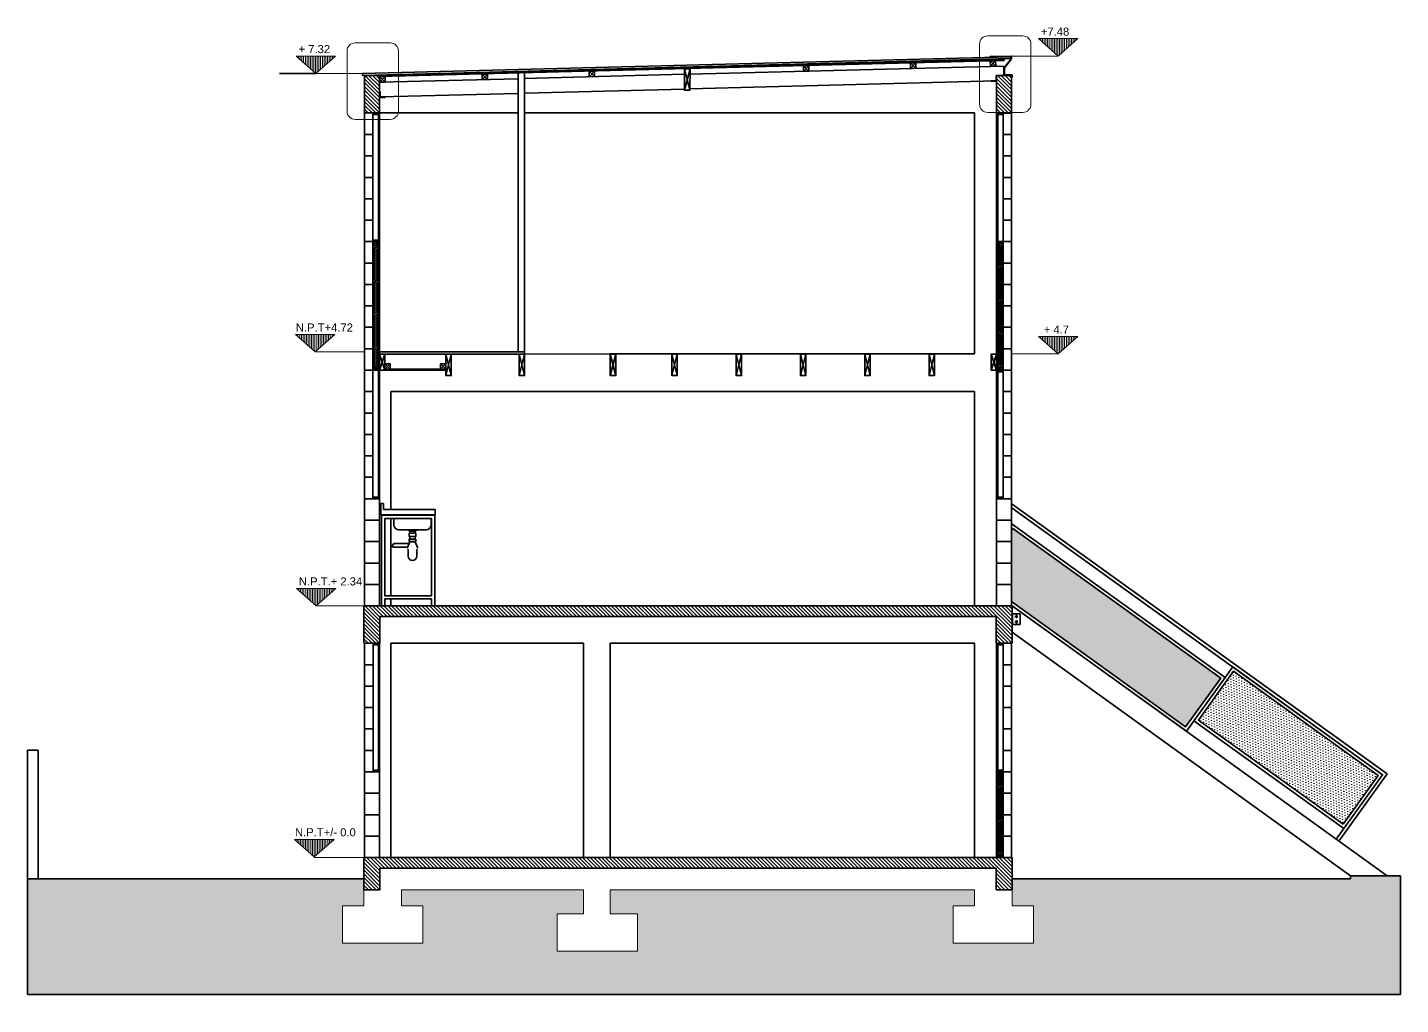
# Model space of a CAD drawing. Header units: inches. Extents: x -12916 to -2478, y -355 to 4961.
# Drawn here: x -3759 to -2478, y 4049 to 4961 of the extents above; entities that cross this region are included whole.
import ezdxf

# ---------------------------------------------------------------- set-up
doc = ezdxf.new("R2010")
doc.units = ezdxf.units.IN
doc.header["$MEASUREMENT"] = 0
for name, color, linetype, lineweight in [('A-ANNO-SYMB', 3, 'Continuous', 18), ('A-ANNO-TEXT', 3, 'Continuous', 18), ('A-ELEV-MBE1', 7, 'Continuous', 35), ('A-SECT-MCUT', 7, 'Continuous', 35), ('A-SECT-PATT', 8, 'Continuous', 18)]:
    doc.layers.add(name, color=color, linetype=linetype, lineweight=lineweight)
doc.styles.add('E-ARIAL', font='Arial.ttf')
pattern_1 = [(135, (-4239.4879, 3862.2687), (-1.767767, -1.767767), [])]

msp = doc.modelspace()

# ---------------------------------------------------------------- hatches: boundary and pattern name
at = {"layer": 'A-SECT-PATT'}
h = msp.add_hatch(dxfattribs=at)
h.set_pattern_fill('ANSI31', color=256, scale=0.5, angle=225, style=0)
h.set_pattern_definition([(270, (17651.0096, -8232.1334), (1.5875, -3e-15), [])])
h.paths.add_polyline_path([(-2815.726, 4950.599), (-2797.327, 4934.369), (-2778.927, 4950.599)])
h = msp.add_hatch(dxfattribs=at)
h.set_pattern_fill('ANSI31', color=256, scale=0.5, angle=225, style=0)
h.set_pattern_definition([(270, (16958.2216, -8248.4446), (1.5875, -3e-15), [])])
h.paths.add_polyline_path([(-3508.514, 4934.287), (-3490.115, 4918.058), (-3471.715, 4934.287)])
h = msp.add_hatch(dxfattribs=at)
h.set_pattern_fill('ANSI31', color=256, scale=20, angle=90, style=0)
h.set_pattern_definition(pattern_1)
h.paths.add_polyline_path([(-3444.753, 4916.231), (-3444.753, 4881.231), (-3434.265, 4881.231), (-3431.765, 4881.242), (-3431.765, 4881.231), (-3430.753, 4881.231), (-3430.753, 4916.231)])
h = msp.add_hatch(dxfattribs=at)
h.set_pattern_fill('ANSI31', color=256, scale=20, angle=90, style=0)
h.set_pattern_definition(pattern_1)
h.paths.add_polyline_path([(-2854.721, 4916.156), (-2854.721, 4881.771), (-2840.721, 4881.771), (-2840.721, 4916.156)])
h.paths.add_polyline_path([(-2854.721, 4881.771), (-2854.721, 4881.156), (-2840.721, 4881.156), (-2840.721, 4881.771)])
h = msp.add_hatch(dxfattribs=at)
h.set_pattern_fill('ANSI31', color=256, scale=0.35, angle=90, style=0)
h.set_pattern_definition([(45, (-5853.2315, 2042.0476), (-0.7857724, 0.7857724), [])])
h.paths.add_polyline_path([(-3431.765, 4761.114), (-3436.765, 4761.135), (-3436.765, 4642.635), (-3431.765, 4642.635)])
h = msp.add_hatch(dxfattribs=at)
h.set_pattern_fill('ANSI31', color=256, scale=0.35, angle=90, style=0)
h.set_pattern_definition([(45, (-5270.1819, 2040.6566), (-0.7857724, 0.7857724), [])])
h.paths.add_polyline_path([(-2848.715, 4759.723), (-2853.715, 4759.744), (-2853.715, 4641.244), (-2848.715, 4641.244)])
h = msp.add_hatch(dxfattribs=at)
h.set_pattern_fill('ANSI31', color=256, scale=0.5, angle=225, style=0)
h.set_pattern_definition([(270, (16957.6895, -8508.3397), (1.5875, -4e-15), [])])
h.paths.add_polyline_path([(-3509.047, 4674.392), (-3490.647, 4658.163), (-3472.247, 4674.392)])
h = msp.add_hatch(dxfattribs=at)
h.set_pattern_fill('ANSI31', color=256, scale=0.5, angle=225, style=0)
h.set_pattern_definition([(270, (17651.0096, -8510.2361), (1.5875, -3e-15), [])])
h.paths.add_polyline_path([(-2815.726, 4672.496), (-2797.327, 4656.266), (-2778.927, 4672.496)])
h = msp.add_hatch(dxfattribs=at)
h.set_pattern_fill('DOTS', color=256, scale=40, angle=362.916943, style=0)
h.set_pattern_definition([(2.91694, (-4239.4879, 3862.2687), (1.1211598, 2.5603712), [0, -2.5])])
h.paths.add_polyline_path([(-2839.576, 4493.356), (-2840.721, 4491.765), (-2840.721, 4481.156), (-2840.721, 4461.156), (-2840.721, 4441.156), (-2840.721, 4425.185), (-2678.305, 4308.292), (-2645.593, 4353.745)])
h = msp.add_hatch(dxfattribs=at)
h.set_pattern_fill('ANSI31', color=256, scale=0.5, angle=225, style=0)
h.set_pattern_definition([(270, (16958.523, -8745.37), (1.5875, -3e-15), [])])
h.paths.add_polyline_path([(-3508.213, 4437.362), (-3489.813, 4421.132), (-3471.414, 4437.362)])
h = msp.add_hatch(dxfattribs=at)
h.set_pattern_fill('ANSI31', color=256, scale=20, angle=90, style=0)
h.set_pattern_definition(pattern_1)
h.paths.add_polyline_path([(-3445.259, 4421.156), (-3445.259, 4386.223), (-3430.259, 4386.223), (-3430.259, 4411.156), (-2855.259, 4411.156), (-2855.259, 4386.223), (-2840.259, 4386.223), (-2840.259, 4421.156)])
h = msp.add_hatch(dxfattribs=at)
h.set_pattern_fill('DOTS', color=256, scale=40, angle=362.916943, style=0)
h.set_pattern_definition([(272.916943, (-11555.3492, 8875.9348), (2.5603712, -1.1211598), [0, -2.5])])
h.paths.add_polyline_path([(-2633.651, 4360.066), (-2666.363, 4314.614), (-2531.346, 4217.441), (-2498.634, 4262.893)])
h = msp.add_hatch(dxfattribs=at)
h.set_pattern_fill('ANSI31', color=256, scale=0.35, angle=90, style=0)
h.set_pattern_definition([(135, (-3074.5418, 3049.6889), (-0.7857724, -0.7857724), [])])
h.paths.add_polyline_path([(-2848.721, 4266.223), (-2853.721, 4266.223), (-2853.721, 4186.223), (-2848.721, 4186.223)])
h = msp.add_hatch(dxfattribs=at)
h.set_pattern_fill('ANSI31', color=256, scale=0.5, angle=225, style=0)
h.set_pattern_definition([(270, (16956.8291, -8979.5253), (1.5875, -4e-15), [])])
h.paths.add_polyline_path([(-3509.907, 4203.207), (-3491.507, 4186.977), (-3473.107, 4203.207)])
h = msp.add_hatch(dxfattribs=at)
h.set_pattern_fill('ANSI31', color=256, scale=20, angle=90, style=0)
h.set_pattern_definition(pattern_1)
h.paths.add_polyline_path([(-3445.259, 4186.222), (-3445.259, 4156.223), (-3430.259, 4156.223), (-3430.259, 4176.223), (-2855.259, 4176.223), (-2855.259, 4156.223), (-2840.259, 4156.223), (-2840.259, 4186.223)])
h = msp.add_hatch(dxfattribs=at)
h.set_pattern_fill('DOTS', color=256, scale=100, angle=90, style=0)
h.set_pattern_definition([(360, (-3759.259, 2823.932), (3.125, 6.25), [0, -6.25])])
h.paths.add_polyline_path([(-2477.721, 4169.156), (-2524.488, 4169.156), (-2524.488, 4166.223), (-2840.259, 4166.223), (-2840.259, 4156.223), (-2840.259, 4141.223), (-2820.343, 4141.223), (-2820.343, 4106.223), (-2895.343, 4106.223), (-2895.343, 4141.223), (-2875.426, 4141.223), (-2875.426, 4156.223), (-3215.259, 4156.223), (-3215.259, 4133.723), (-3210.684, 4133.723), (-3189.75, 4133.723), (-3189.75, 4098.723), (-3264.75, 4098.723), (-3264.75, 4133.723), (-3244.834, 4133.723), (-3240.259, 4133.723), (-3240.259, 4156.223), (-3410.091, 4156.223), (-3410.091, 4141.223), (-3390.175, 4141.223), (-3390.175, 4106.223), (-3465.175, 4106.223), (-3465.175, 4141.223), (-3445.259, 4141.223), (-3445.259, 4156.223), (-3445.259, 4166.223), (-3759.259, 4166.223), (-3759.259, 4058.313), (-2477.721, 4058.313)])
h.paths.add_polyline_path([(-2858.212, 4061.572), (-2836.381, 4061.572), (-2836.381, 4050.077), (-2858.212, 4050.077)], flags=9)
h.paths.add_polyline_path([(-3234.828, 4060.507), (-3213.726, 4060.507), (-3213.726, 4049.013), (-3234.828, 4049.013)], flags=9)
h.paths.add_polyline_path([(-3446.484, 4060.602), (-3424.653, 4060.602), (-3424.653, 4049.107), (-3446.484, 4049.107)], flags=9)

# ---------------------------------------------------------------- linework, layer by layer
at = {"layer": 'A-ANNO-SYMB', "ltscale": 0.003}
for p, q in [((-3445.259, 4156.223), (-3445.259, 4141.223)), ((-3410.091, 4156.223), (-3240.259, 4156.223)), ((-3410.091, 4156.223), (-3410.091, 4141.223)), ((-3240.259, 4156.223), (-3240.259, 4133.723)), ((-3215.259, 4156.223), (-3215.259, 4133.723)), ((-3215.259, 4156.223), (-2875.426, 4156.223)), ((-2875.426, 4156.223), (-2875.426, 4141.223)), ((-2840.259, 4156.223), (-2840.259, 4141.223)), ((-3465.175, 4141.223), (-3465.175, 4106.223)), ((-3445.259, 4141.223), (-3465.175, 4141.223)), ((-3390.175, 4141.223), (-3410.091, 4141.223)), ((-3390.175, 4141.223), (-3390.175, 4106.223)), ((-2895.343, 4141.223), (-2895.343, 4106.223)), ((-2895.343, 4141.223), (-2875.426, 4141.223)), ((-2840.259, 4141.223), (-2820.343, 4141.223)), ((-2820.343, 4141.223), (-2820.343, 4106.223)), ((-3264.75, 4133.723), (-3264.75, 4098.723)), ((-3244.834, 4133.723), (-3264.75, 4133.723)), ((-3240.259, 4133.723), (-3244.834, 4133.723)), ((-3210.684, 4133.723), (-3215.259, 4133.723)), ((-3189.75, 4133.723), (-3210.684, 4133.723)), ((-3189.75, 4133.723), (-3189.75, 4098.723)), ((-3390.175, 4106.223), (-3465.175, 4106.223)), ((-2895.343, 4106.223), (-2820.343, 4106.223)), ((-3189.75, 4098.723), (-3264.75, 4098.723))]:
    msp.add_line(p, q, dxfattribs=at)
for points in [[(-2862.901, 4953.211), (-2830.355, 4953.211, -0.41421356), (-2822.636, 4945.493), (-2822.636, 4889.489, -0.41421356), (-2830.355, 4881.771), (-2862.901, 4881.771, -0.41421356), (-2870.62, 4889.489), (-2870.62, 4945.493, -0.41421356)], [(-3453.303, 4946.699), (-3420.757, 4946.699, -0.41421356), (-3413.038, 4938.981), (-3413.038, 4882.977, -0.41421356), (-3420.757, 4875.259), (-3453.303, 4875.259, -0.41421356), (-3461.022, 4882.977), (-3461.022, 4938.981, -0.41421356)]]:
    msp.add_lwpolyline(points, format="xyb", close=True, dxfattribs=at)
at = {"layer": 'A-ANNO-SYMB'}
for points in [[(-2797.344, 4934.384), (-2815.744, 4950.614), (-2778.944, 4950.614)], [(-3490.132, 4918.073), (-3508.532, 4934.303), (-3471.733, 4934.303)], [(-3490.664, 4658.178), (-3509.064, 4674.408), (-3472.265, 4674.408)], [(-2797.344, 4656.282), (-2815.744, 4672.512), (-2778.944, 4672.512)], [(-3489.831, 4421.148), (-3508.231, 4437.378), (-3471.431, 4437.378)], [(-3491.525, 4186.993), (-3509.925, 4203.222), (-3473.125, 4203.222)]]:
    msp.add_lwpolyline(points, close=True, dxfattribs=at)
for points in [[(-2840.727, 4934.392), (-2840.727, 4934.392), (-2813.398, 4934.395), (-2797.578, 4934.374)], [(-3490.132, 4918.073), (-3490.132, 4918.073), (-3474.276, 4918.084), (-3442.168, 4918.063)], [(-3444.753, 4658.164), (-3444.753, 4658.164), (-3490.664, 4658.178), (-3480.321, 4658.141)], [(-2840.721, 4656.29), (-2840.721, 4656.29), (-2813.398, 4656.292), (-2797.344, 4656.282)], [(-3444.753, 4421.156), (-3444.753, 4421.156), (-3489.831, 4421.148), (-3489.831, 4421.148)], [(-3444.753, 4186.223), (-3444.753, 4186.223), (-3491.758, 4186.204), (-3491.758, 4186.204)]]:
    msp.add_lwpolyline(points, dxfattribs=at)
at = {"layer": 'A-ELEV-MBE1'}
for p, q in [((-3446.462, 4918.063), (-2841.411, 4933.786)), ((-3446.416, 4916.263), (-2841.365, 4931.987)), ((-3140.933, 4917.404), (-2847.87, 4925.001)), ((-2860.822, 4933.838), (-2860.814, 4933.538)), ((-2841.411, 4933.786), (-2841.365, 4931.987)), ((-3490.132, 4918.073), (-3523.998, 4918.073)), ((-3446.462, 4918.063), (-3446.416, 4916.263)), ((-3430.637, 4916.231), (-3430.753, 4916.231)), ((-3430.637, 4916.232), (-3430.547, 4901.174)), ((-3430.313, 4909.869), (-3301.477, 4913.208)), ((-3301.259, 4658.157), (-3301.259, 4918.586)), ((-3295.486, 4913.507), (-3145.933, 4917.383)), ((-3295.259, 4658.157), (-3295.259, 4918.741)), ((-3141.052, 4903.732), (-2855.216, 4911.332)), ((-2859.721, 4911.11), (-2859.721, 4910.81)), ((-2847.959, 4916.331), (-2855.247, 4916.331)), ((-2855.247, 4916.331), (-2855.216, 4911.332)), ((-2854.721, 4915.81), (-2855.021, 4915.81)), ((-2840.053, 4914.51), (-2840.353, 4914.51)), ((-3430.655, 4900.841), (-3430.355, 4900.841)), ((-3430.547, 4901.174), (-3430.175, 4901.174)), ((-3430.175, 4901.174), (-3430.175, 4896.238)), ((-3430.175, 4896.238), (-3301.602, 4899.57)), ((-3425.655, 4896.141), (-3425.655, 4895.841)), ((-3295.129, 4899.738), (-3146.053, 4903.602)), ((-3444.765, 4861.156), (-3444.765, 4881.231)), ((-3436.765, 4881.221), (-3431.765, 4881.242)), ((-3436.765, 4761.135), (-3436.765, 4881.221)), ((-3436.758, 4879.721), (-3431.758, 4879.742)), ((-3431.765, 4521.156), (-3431.765, 4881.221)), ((-3430.753, 4861.156), (-3430.738, 4881.246)), ((-3301.259, 4881.231), (-3430.738, 4881.328)), ((-2875.258, 4881.231), (-3295.259, 4881.231)), ((-2854.721, 4881.156), (-2854.721, 4621.156)), ((-2840.721, 4881.156), (-2854.721, 4881.156)), ((-2853.721, 4521.156), (-2853.721, 4881.135)), ((-2848.721, 4879.677), (-2853.721, 4879.698)), ((-2848.721, 4521.156), (-2848.721, 4881.135)), ((-2840.721, 4521.156), (-2840.721, 4881.135)), ((-3444.765, 4841.156), (-3444.765, 4861.156)), ((-3444.765, 4861.156), (-3436.765, 4861.156)), ((-3430.753, 4861.156), (-3430.753, 4801.156)), ((-2853.721, 4861.156), (-2854.721, 4861.156)), ((-2848.721, 4861.156), (-2840.721, 4861.156)), ((-2840.721, 4861.156), (-2844.721, 4861.156)), ((-3444.765, 4821.156), (-3444.765, 4841.156)), ((-3444.765, 4841.156), (-3436.765, 4841.156)), ((-3440.24, 4841.156), (-3444.765, 4841.156)), ((-3431.765, 4841.156), (-3430.753, 4841.156)), ((-2853.721, 4841.156), (-2854.721, 4841.156)), ((-2848.721, 4841.156), (-2840.721, 4841.156)), ((-2848.721, 4841.156), (-2840.721, 4841.156)), ((-2848.721, 4841.156), (-2840.721, 4841.156)), ((-2840.721, 4841.156), (-2844.721, 4841.156)), ((-2840.721, 4841.156), (-2844.721, 4841.156)), ((-2840.721, 4841.156), (-2844.721, 4841.156)), ((-3436.765, 4821.156), (-3444.765, 4821.156)), ((-3444.753, 4521.156), (-3444.753, 4821.156)), ((-3444.753, 4821.156), (-3440.753, 4821.156)), ((-3440.24, 4821.156), (-3444.753, 4821.156)), ((-2853.721, 4821.156), (-2854.721, 4821.156)), ((-2848.721, 4821.156), (-2840.721, 4821.156)), ((-2848.721, 4821.156), (-2840.721, 4821.156)), ((-2840.721, 4821.156), (-2844.721, 4821.156)), ((-2840.721, 4821.156), (-2844.721, 4821.156)), ((-3444.753, 4801.156), (-3436.765, 4801.156)), ((-3436.765, 4801.156), (-3444.753, 4801.156)), ((-3430.753, 4801.156), (-3431.765, 4801.156)), ((-3430.753, 4801.156), (-3430.753, 4781.156)), ((-2853.721, 4801.156), (-2854.721, 4801.156)), ((-2848.721, 4801.156), (-2840.721, 4801.156)), ((-2840.721, 4801.156), (-2848.721, 4801.156)), ((-2840.721, 4801.156), (-2844.721, 4801.156)), ((-2844.721, 4801.156), (-2840.721, 4801.156)), ((-3444.753, 4781.156), (-3436.765, 4781.156)), ((-3436.765, 4781.156), (-3444.753, 4781.156)), ((-3430.753, 4781.156), (-3431.765, 4781.156)), ((-3431.765, 4781.156), (-3430.753, 4781.156)), ((-3430.753, 4781.156), (-3430.753, 4761.156)), ((-2853.721, 4781.145), (-2854.721, 4781.145)), ((-2840.721, 4781.156), (-2848.721, 4781.156)), ((-2844.721, 4781.156), (-2840.721, 4781.156)), ((-3444.753, 4761.135), (-3436.765, 4761.135)), ((-3436.765, 4521.156), (-3436.765, 4761.135)), ((-3436.765, 4761.135), (-3431.765, 4761.135)), ((-3436.758, 4762.635), (-3431.765, 4762.635)), ((-3431.765, 4761.135), (-3430.753, 4761.135)), ((-3430.753, 4761.156), (-3430.753, 4621.156)), ((-2853.721, 4761.145), (-2854.721, 4761.145)), ((-2848.721, 4761.223), (-2853.721, 4761.223)), ((-2848.715, 4759.723), (-2853.715, 4759.723)), ((-2848.721, 4761.145), (-2840.721, 4761.145)), ((-3444.753, 4741.156), (-3436.765, 4741.156)), ((-3431.765, 4741.156), (-3430.753, 4741.156)), ((-2853.721, 4741.145), (-2854.721, 4741.145)), ((-2840.721, 4741.156), (-2848.721, 4741.156)), ((-3436.765, 4721.156), (-3444.753, 4721.156)), ((-3431.765, 4721.156), (-3430.753, 4721.156)), ((-2853.721, 4721.145), (-2854.721, 4721.145)), ((-2848.721, 4721.156), (-2840.721, 4721.156)), ((-2840.721, 4721.156), (-2848.721, 4721.156)), ((-3436.765, 4701.156), (-3444.753, 4701.156)), ((-3431.765, 4701.156), (-3430.753, 4701.156)), ((-2853.721, 4701.145), (-2854.721, 4701.145)), ((-2848.721, 4701.156), (-2840.721, 4701.156)), ((-2840.721, 4701.156), (-2848.721, 4701.156)), ((-3436.765, 4681.156), (-3444.753, 4681.156)), ((-3444.753, 4681.156), (-3436.765, 4681.156)), ((-3431.765, 4681.156), (-3430.753, 4681.156)), ((-2854.721, 4681.156), (-2854.721, 4661.156)), ((-2853.721, 4681.156), (-2854.721, 4681.156)), ((-2840.721, 4681.156), (-2848.721, 4681.156)), ((-2848.721, 4681.156), (-2840.721, 4681.156)), ((-3436.765, 4661.156), (-3444.753, 4661.156)), ((-3431.765, 4661.141), (-3430.753, 4661.141)), ((-3295.259, 4658.157), (-3430.753, 4658.159)), ((-3430.753, 4658.159), (-3430.753, 4656.157)), ((-3295.259, 4656.157), (-3430.753, 4656.157)), ((-3295.259, 4656.157), (-3295.259, 4658.157)), ((-3295.259, 4656.157), (-3155.292, 4656.29)), ((-2875.258, 4656.29), (-3215.259, 4656.29)), ((-2854.721, 4661.156), (-2854.721, 4641.156)), ((-2853.721, 4661.156), (-2854.721, 4661.156)), ((-2848.721, 4661.156), (-2840.721, 4661.156)), ((-2840.721, 4661.156), (-2848.721, 4661.156)), ((-3444.753, 4641.156), (-3436.765, 4641.156)), ((-3436.765, 4642.635), (-3431.765, 4642.635)), ((-3436.765, 4641.135), (-3431.765, 4641.135)), ((-3431.765, 4641.135), (-3430.753, 4641.135)), ((-3425.753, 4642.135), (-3368.759, 4642.135)), ((-3425.753, 4641.135), (-3368.759, 4641.135)), ((-2853.721, 4641.156), (-2854.721, 4641.156)), ((-2854.254, 4641.657), (-2854.259, 4641.657)), ((-2848.721, 4641.156), (-2853.721, 4641.156)), ((-2848.721, 4639.656), (-2853.721, 4639.656)), ((-2840.721, 4641.156), (-2848.721, 4641.156)), ((-2848.721, 4641.156), (-2840.721, 4641.156)), ((-3444.753, 4621.156), (-3440.24, 4621.156)), ((-3436.765, 4621.156), (-3444.753, 4621.156)), ((-3431.765, 4621.156), (-3430.753, 4621.156)), ((-3430.753, 4621.156), (-3430.753, 4601.156)), ((-2875.258, 4621.291), (-3420.259, 4621.292)), ((-3420.259, 4511.159), (-3420.259, 4621.292)), ((-3140.466, 4621.156), (-3210.466, 4621.156)), ((-2875.259, 4421.156), (-2875.258, 4621.291)), ((-2854.721, 4621.156), (-2854.721, 4601.156)), ((-2853.721, 4621.156), (-2854.721, 4621.156)), ((-2848.721, 4621.156), (-2840.721, 4621.156)), ((-2840.721, 4621.156), (-2848.721, 4621.156)), ((-3440.24, 4601.156), (-3444.753, 4601.156)), ((-3444.753, 4601.156), (-3436.765, 4601.156)), ((-3431.765, 4601.156), (-3430.753, 4601.156)), ((-3430.753, 4601.156), (-3430.753, 4581.156)), ((-2854.721, 4601.156), (-2854.721, 4581.156)), ((-2853.721, 4601.156), (-2854.721, 4601.156)), ((-2840.721, 4601.156), (-2848.721, 4601.156)), ((-2848.721, 4601.156), (-2840.721, 4601.156)), ((-3436.765, 4581.156), (-3444.753, 4581.156)), ((-3431.765, 4581.156), (-3430.753, 4581.156)), ((-3430.753, 4581.156), (-3430.753, 4561.156)), ((-2854.721, 4581.156), (-2854.721, 4561.156)), ((-2853.721, 4581.156), (-2854.721, 4581.156)), ((-2848.721, 4581.156), (-2840.721, 4581.156)), ((-3444.753, 4561.156), (-3436.765, 4561.156)), ((-3431.765, 4561.156), (-3430.753, 4561.156)), ((-3430.753, 4561.156), (-3430.753, 4521.156)), ((-2854.721, 4561.156), (-2854.721, 4521.156)), ((-2853.721, 4561.156), (-2854.721, 4561.156)), ((-2840.721, 4561.156), (-2848.721, 4561.156)), ((-3436.765, 4541.156), (-3444.753, 4541.156)), ((-3444.753, 4541.156), (-3436.765, 4541.156)), ((-3431.765, 4541.156), (-3430.753, 4541.156)), ((-2853.721, 4541.156), (-2854.721, 4541.156)), ((-2840.721, 4541.156), (-2848.721, 4541.156)), ((-2844.721, 4541.156), (-2840.721, 4541.156)), ((-3444.753, 4521.156), (-3439.753, 4521.156)), ((-3430.753, 4521.156), (-3444.753, 4521.156)), ((-3430.753, 4521.156), (-3444.753, 4521.156)), ((-3436.765, 4522.635), (-3431.765, 4522.635)), ((-3436.765, 4521.156), (-3431.765, 4521.156)), ((-3429.325, 4516.763), (-3426.825, 4516.763)), ((-3429.325, 4516.763), (-3429.325, 4506.159)), ((-3426.825, 4511.159), (-3426.825, 4516.763)), ((-3426.825, 4516.763), (-3426.825, 4511.159)), ((-3378.861, 4511.159), (-3426.825, 4511.159)), ((-3378.861, 4511.159), (-3378.861, 4506.159)), ((-2854.721, 4521.156), (-2840.721, 4521.156)), ((-2848.721, 4522.656), (-2853.721, 4522.656)), ((-2848.721, 4521.156), (-2853.721, 4521.156)), ((-2840.259, 4516.156), (-2840.721, 4516.156)), ((-2840.259, 4512.459), (-2840.721, 4512.459)), ((-2840.259, 4516.156), (-2490.259, 4264.258)), ((-2840.259, 4512.459), (-2494.446, 4263.575)), ((-3378.861, 4506.159), (-3429.325, 4506.159)), ((-3428.685, 4505.728), (-3428.685, 4421.156)), ((-3379.135, 4505.728), (-3428.685, 4505.728)), ((-3382.135, 4502.728), (-3425.685, 4502.728)), ((-3425.685, 4502.728), (-3425.685, 4430.596)), ((-3420.259, 4505.728), (-3420.259, 4506.159)), ((-3420.259, 4430.596), (-3420.259, 4502.728)), ((-3382.135, 4502.728), (-3382.135, 4430.596)), ((-3379.135, 4505.728), (-3379.135, 4421.156)), ((-3402.352, 4488.885), (-3402.352, 4490.851)), ((-3402.352, 4483.537), (-3402.352, 4485.845)), ((-3397.352, 4488.885), (-3397.352, 4490.851)), ((-3397.352, 4483.537), (-3397.352, 4485.845)), ((-3404.529, 4475.924), (-3418.121, 4475.924)), ((-3403.013, 4479.407), (-3417.334, 4479.407)), ((-3403.947, 4474.108), (-3403.947, 4467.587)), ((-3402.352, 4480.924), (-3402.352, 4481.112)), ((-3397.352, 4480.924), (-3402.352, 4480.924)), ((-3397.352, 4480.924), (-3397.352, 4481.112)), ((-3395.757, 4474.108), (-3395.757, 4467.587)), ((-3382.135, 4430.596), (-3425.685, 4430.596)), ((-3382.135, 4427.596), (-3425.685, 4427.596)), ((-3425.685, 4427.596), (-3425.685, 4421.156)), ((-3420.259, 4421.156), (-3420.259, 4427.596)), ((-3382.135, 4427.596), (-3382.135, 4421.156)), ((-2840.259, 4421.156), (-2490.259, 4169.156)), ((-2840.259, 4396.511), (-2840.259, 4421.156)), ((-2832.759, 4413.758), (-2840.259, 4413.758)), ((-2839.759, 4413.758), (-2839.759, 4403.758)), ((-2834.759, 4411.258), (-2837.759, 4411.258)), ((-2836.259, 4409.758), (-2836.259, 4412.758)), ((-2832.759, 4413.758), (-2832.759, 4403.758)), ((-2832.759, 4403.758), (-2840.259, 4403.758)), ((-2840.259, 4396.511), (-2524.488, 4169.156)), ((-2834.759, 4406.258), (-2837.759, 4406.258)), ((-2836.259, 4407.758), (-2836.259, 4404.758)), ((-3444.721, 4266.223), (-3444.721, 4386.356)), ((-3436.721, 4266.223), (-3436.721, 4386.223)), ((-3436.721, 4386.223), (-3431.721, 4386.223)), ((-3436.721, 4384.723), (-3431.721, 4384.723)), ((-3431.721, 4266.223), (-3431.721, 4386.223)), ((-3430.721, 4286.223), (-3430.721, 4386.223)), ((-3420.259, 4386.223), (-3420.259, 4186.223)), ((-2875.259, 4186.223), (-2875.259, 4386.223)), ((-2855.259, 4386.223), (-2840.259, 4386.223)), ((-2854.721, 4286.223), (-2854.721, 4386.223)), ((-2854.721, 4366.223), (-2854.721, 4386.223)), ((-2854.721, 4386.223), (-2840.721, 4386.223)), ((-2848.721, 4386.223), (-2853.721, 4386.223)), ((-2853.721, 4186.223), (-2853.721, 4386.223)), ((-2848.721, 4384.723), (-2853.721, 4384.723)), ((-2848.721, 4186.223), (-2848.721, 4386.223)), ((-2840.721, 4386.223), (-2840.721, 4366.223)), ((-3444.721, 4376.223), (-3444.721, 4366.223)), ((-3444.721, 4366.223), (-3436.721, 4366.223)), ((-2853.721, 4366.223), (-2854.721, 4366.223)), ((-2840.721, 4366.223), (-2848.721, 4366.223)), ((-2840.721, 4366.223), (-2848.721, 4366.223)), ((-2840.721, 4366.223), (-2840.721, 4346.223)), ((-2840.721, 4346.223), (-2840.721, 4366.223)), ((-3444.721, 4346.223), (-3436.721, 4346.223)), ((-3436.721, 4346.223), (-3444.721, 4346.223)), ((-2848.721, 4346.223), (-2840.721, 4346.223)), ((-2840.721, 4346.223), (-2848.721, 4346.223)), ((-2840.721, 4346.223), (-2840.721, 4326.223)), ((-2840.721, 4326.223), (-2840.721, 4346.223)), ((-3444.721, 4326.223), (-3436.721, 4326.223)), ((-3436.721, 4326.223), (-3444.721, 4326.223)), ((-2848.721, 4326.223), (-2840.721, 4326.223)), ((-2840.721, 4326.223), (-2848.721, 4326.223)), ((-2840.721, 4306.223), (-2840.721, 4326.223)), ((-3444.721, 4306.223), (-3436.721, 4306.223)), ((-3436.721, 4306.223), (-3444.721, 4306.223)), ((-2840.721, 4306.223), (-2848.721, 4306.223)), ((-2848.721, 4306.223), (-2840.721, 4306.223)), ((-2840.721, 4286.223), (-2840.721, 4306.223)), ((-2840.721, 4306.223), (-2840.721, 4286.223)), ((-3749.259, 4286.417), (-3759.259, 4286.417)), ((-3759.259, 4286.417), (-3759.259, 4176.223)), ((-3749.259, 4286.417), (-3759.259, 4286.417)), ((-3759.259, 4286.417), (-3759.259, 4166.223)), ((-3749.259, 4176.223), (-3749.259, 4286.417)), ((-3749.259, 4166.223), (-3749.259, 4286.417)), ((-3444.721, 4286.223), (-3436.721, 4286.223)), ((-3436.721, 4286.223), (-3444.721, 4286.223)), ((-3431.721, 4286.223), (-3430.721, 4286.223)), ((-3430.721, 4286.223), (-3430.721, 4266.223)), ((-2854.721, 4266.223), (-2854.721, 4286.223)), ((-2848.721, 4286.223), (-2840.721, 4286.223)), ((-2840.721, 4286.223), (-2840.721, 4266.223)), ((-3436.721, 4267.723), (-3431.721, 4267.723)), ((-2848.721, 4267.723), (-2853.721, 4267.723)), ((-3430.721, 4266.223), (-3444.721, 4266.223)), ((-3436.721, 4266.223), (-3431.721, 4266.223)), ((-2848.721, 4266.223), (-2853.721, 4266.223)), ((-2848.721, 4266.223), (-2840.721, 4266.223)), ((-2840.721, 4266.223), (-2840.721, 4246.223)), ((-2494.446, 4263.575), (-2537.781, 4203.364)), ((-2490.259, 4264.258), (-2535.346, 4201.612)), ((-2840.721, 4246.223), (-2848.721, 4246.223)), ((-2848.721, 4246.223), (-2840.721, 4246.223)), ((-2840.721, 4246.223), (-2840.721, 4226.223)), ((-2840.721, 4226.223), (-2848.721, 4226.223)), ((-2848.721, 4226.223), (-2840.721, 4226.223)), ((-2840.721, 4226.223), (-2840.721, 4206.223)), ((-2854.721, 4186.223), (-2854.721, 4206.223)), ((-2854.721, 4206.223), (-2853.721, 4206.223)), ((-2840.721, 4206.223), (-2848.721, 4206.223)), ((-2848.721, 4206.223), (-2840.721, 4206.223)), ((-2840.721, 4206.223), (-2840.721, 4186.223)), ((-2840.721, 4186.223), (-2854.721, 4186.223)), ((-3445.259, 4166.223), (-3759.259, 4166.223)), ((-3759.259, 4166.223), (-3759.259, 4058.313)), ((-2524.488, 4166.223), (-2840.259, 4166.223)), ((-2524.488, 4169.156), (-2477.721, 4169.156)), ((-2524.488, 4169.156), (-2524.488, 4166.223)), ((-2477.721, 4169.156), (-2477.721, 4058.313)), ((-2477.721, 4058.313), (-3759.259, 4058.313))]:
    msp.add_line(p, q, dxfattribs=at)
for points in [[(-2860.822, 4933.838), (-2840.727, 4934.392), (-2840.727, 4931.676), (-2847.396, 4923.231), (-2847.396, 4916.81), (-2840.053, 4916.81), (-2840.053, 4914.51)], [(-2860.814, 4933.538), (-2841.027, 4934.084), (-2841.027, 4931.78), (-2847.696, 4923.335), (-2847.696, 4916.51), (-2840.353, 4916.51), (-2840.353, 4914.51)], [(-2847.87, 4925.001), (-2847.959, 4916.331)], [(-2854.721, 4915.81), (-2854.721, 4910.81), (-2859.721, 4910.81), (-2859.721, 4910.81)], [(-2855.021, 4915.81), (-2855.021, 4911.11), (-2859.721, 4911.11)], [(-3430.655, 4900.841), (-3430.655, 4895.841), (-3425.655, 4895.841), (-3425.655, 4895.841)], [(-3430.355, 4900.841), (-3430.355, 4896.141), (-3425.655, 4896.141)], [(-2875.258, 4656.29), (-2875.258, 4881.231)], [(-3431.765, 4861.156), (-3430.753, 4861.156), (-3430.753, 4861.156), (-3430.753, 4861.156)], [(-3430.753, 4821.156), (-3431.765, 4821.156)], [(-3417.392, 4506.159), (-3417.392, 4505.728)], [(-3382.352, 4505.728), (-3382.352, 4506.159)], [(-3403.052, 4491.541), (-3402.756, 4490.851), (-3399.852, 4490.851)], [(-3396.653, 4491.541), (-3396.948, 4490.851), (-3399.852, 4490.851)], [(-2840.721, 4496.901), (-2840.259, 4497.544), (-2641.405, 4354.427), (-2677.623, 4304.105), (-2840.721, 4421.489)], [(-2840.721, 4491.765), (-2839.576, 4493.356), (-2645.593, 4353.745), (-2678.305, 4308.292), (-2840.721, 4425.185)], [(-3402.352, 4480.924), (-3404.592, 4475.778), (-3404.592, 4475.301), (-3404.592, 4475.301)], [(-3397.352, 4480.924), (-3395.112, 4475.778), (-3395.112, 4475.301), (-3395.112, 4475.301)], [(-3240.259, 4386.223), (-3420.259, 4386.223)], [(-3215.259, 4386.223), (-3215.259, 4186.223), (-3240.259, 4186.223), (-3240.259, 4386.223)], [(-2875.259, 4386.223), (-3215.259, 4386.223)], [(-3431.721, 4366.223), (-3430.721, 4366.223)], [(-2853.721, 4366.223), (-2854.721, 4366.223)], [(-3431.721, 4346.223), (-3430.721, 4346.223)], [(-2853.721, 4346.223), (-2854.721, 4346.223)], [(-3431.721, 4326.223), (-3430.721, 4326.223)], [(-2853.721, 4326.223), (-2854.721, 4326.223)], [(-3431.721, 4306.223), (-3430.721, 4306.223)], [(-2853.721, 4306.223), (-2854.721, 4306.223)], [(-2854.721, 4286.223), (-2853.721, 4286.223)], [(-2853.721, 4246.223), (-2854.721, 4246.223), (-2854.721, 4266.223), (-2853.721, 4266.223)], [(-2853.721, 4226.223), (-2854.721, 4226.223), (-2854.721, 4246.223), (-2853.721, 4246.223)], [(-2853.721, 4206.223), (-2854.721, 4206.223), (-2854.721, 4226.223), (-2853.721, 4226.223)]]:
    msp.add_lwpolyline(points, dxfattribs=at)
msp.add_lwpolyline([(-3417.392, 4502.728), (-3417.392, 4497.111, 0.41421356), (-3412.392, 4492.111), (-3387.352, 4492.111, 0.41421356), (-3382.352, 4497.111), (-3382.352, 4502.728)], format="xyb", dxfattribs=at)
for points in [[(-3396.112, 4492.111), (-3403.592, 4492.111), (-3403.592, 4491.541), (-3396.112, 4491.541)], [(-3396.797, 4488.885), (-3402.908, 4488.885), (-3402.908, 4485.845), (-3396.797, 4485.845)], [(-3396.797, 4483.537), (-3402.908, 4483.537), (-3402.908, 4481.112), (-3396.797, 4481.112)], [(-2530.663, 4213.253), (-2670.551, 4313.931), (-2634.333, 4364.253), (-2494.446, 4263.575)], [(-2531.346, 4217.441), (-2666.363, 4314.614), (-2633.651, 4360.066), (-2498.634, 4262.893)]]:
    msp.add_lwpolyline(points, close=True, dxfattribs=at)
for centre in [(-2836.259, 4411.258), (-2836.259, 4406.258)]:
    msp.add_circle(centre, 0.5, dxfattribs=at)
msp.add_arc((-3399.852, 4467.587), 4.095, 180, 0, dxfattribs=at)
msp.add_open_spline([(-3417.334, 4479.407), (-3417.359, 4478.721), (-3419.121, 4477.642), (-3418.537, 4476.448), (-3418.121, 4475.924)], degree=3, knots=[0.0119980473, 0.0119980473, 0.0119980473, 0.0119980473, 0.035272082, 0.052933796, 0.052933796, 0.052933796, 0.052933796], dxfattribs=at)
at = {"layer": 'A-SECT-MCUT'}
for p, q in [((-3430.646, 4915.232), (-3143.628, 4922.672)), ((-3430.637, 4916.232), (-3143.62, 4923.672)), ((-3140.889, 4922.482), (-3146.062, 4902.527)), ((-3145.889, 4922.526), (-3141.063, 4902.482)), ((-3143.629, 4922.506), (-3143.629, 4922.506)), ((-3143.628, 4922.672), (-3143.62, 4923.672)), ((-3143.387, 4922.678), (-2847.85, 4930.338)), ((-3143.387, 4922.678), (-3143.379, 4923.678)), ((-3143.379, 4923.678), (-2847.8, 4931.34)), ((-3035.075, 4925.239), (-3029.945, 4920.281)), ((-3030.076, 4925.368), (-3034.943, 4920.151)), ((-2935.108, 4927.943), (-2929.978, 4922.986)), ((-2930.11, 4928.073), (-2934.977, 4922.856)), ((-2860.673, 4929.889), (-2855.543, 4924.931)), ((-2855.675, 4930.018), (-2860.541, 4924.801)), ((-2847.815, 4930.339), (-2847.815, 4931.34)), ((-3430.497, 4915.099), (-3425.367, 4910.142)), ((-3425.499, 4915.229), (-3430.366, 4910.012)), ((-3334.974, 4917.43), (-3329.844, 4912.473)), ((-3329.976, 4917.56), (-3334.842, 4912.343)), ((-3235.008, 4920.165), (-3229.877, 4915.207)), ((-3230.009, 4920.295), (-3234.876, 4915.078)), ((-3425.753, 4656.157), (-3430.753, 4641.135)), ((-3430.753, 4656.157), (-3425.753, 4641.135)), ((-3363.759, 4656.157), (-3368.759, 4636.157)), ((-3368.759, 4656.157), (-3363.759, 4636.157)), ((-3295.259, 4656.157), (-3300.259, 4636.157)), ((-3300.259, 4656.157), (-3295.259, 4636.157)), ((-3215.259, 4656.157), (-3210.259, 4636.157)), ((-3210.259, 4656.157), (-3215.259, 4636.157)), ((-3157.792, 4656.157), (-3152.792, 4636.157)), ((-3152.792, 4656.157), (-3157.792, 4636.157)), ((-3097.792, 4656.157), (-3092.792, 4636.157)), ((-3092.792, 4656.157), (-3097.792, 4636.157)), ((-3037.792, 4656.157), (-3032.792, 4636.157)), ((-3032.792, 4656.157), (-3037.792, 4636.157)), ((-2977.792, 4656.157), (-2972.792, 4636.157)), ((-2972.792, 4656.157), (-2977.792, 4636.157)), ((-2917.792, 4656.157), (-2912.792, 4636.157)), ((-2912.792, 4656.157), (-2917.792, 4636.157)), ((-2859.721, 4656.157), (-2854.721, 4641.157)), ((-2854.721, 4656.157), (-2859.721, 4641.157)), ((-3420.753, 4647.135), (-3425.753, 4642.135)), ((-3425.753, 4647.135), (-3420.753, 4642.135)), ((-3368.754, 4647.135), (-3373.754, 4642.135)), ((-3373.754, 4647.135), (-3368.754, 4642.135)), ((-3445.259, 4421.156), (-2840.259, 4421.156)), ((-3445.259, 4386.223), (-3445.259, 4421.156)), ((-2855.259, 4411.156), (-3430.259, 4411.156)), ((-3430.259, 4411.156), (-3430.259, 4386.223)), ((-2855.259, 4386.223), (-2855.259, 4411.156)), ((-2840.259, 4421.156), (-2840.259, 4386.223)), ((-3430.259, 4386.223), (-3445.259, 4386.223)), ((-2840.259, 4386.223), (-2855.259, 4386.223)), ((-2840.259, 4156.223), (-2840.259, 4186.223)), ((-2855.259, 4176.223), (-2855.259, 4156.223)), ((-2855.259, 4156.223), (-2840.259, 4156.223))]:
    msp.add_line(p, q, dxfattribs=at)
for points in [[(-3145.889, 4922.526), (-3140.889, 4922.482), (-3141.063, 4902.482), (-3146.062, 4902.527)], [(-3035.075, 4925.239), (-3030.076, 4925.368), (-3029.945, 4920.281), (-3034.943, 4920.151)], [(-2935.108, 4927.943), (-2930.11, 4928.073), (-2929.978, 4922.986), (-2934.977, 4922.856)], [(-2860.673, 4929.889), (-2855.675, 4930.018), (-2855.543, 4924.931), (-2860.541, 4924.801)], [(-3444.753, 4916.231), (-3430.753, 4916.231), (-3430.753, 4881.231), (-3444.753, 4881.231)], [(-3430.497, 4915.099), (-3425.499, 4915.229), (-3425.367, 4910.142), (-3430.366, 4910.012)], [(-3334.974, 4917.43), (-3329.976, 4917.56), (-3329.844, 4912.473), (-3334.842, 4912.343)], [(-3235.008, 4920.165), (-3230.009, 4920.295), (-3229.877, 4915.207), (-3234.876, 4915.078)], [(-2854.721, 4916.156), (-2840.721, 4916.156), (-2840.721, 4881.156), (-2854.721, 4881.156)], [(-3425.753, 4656.157), (-3430.753, 4656.157), (-3430.753, 4641.135), (-3425.753, 4641.135)], [(-3363.759, 4656.157), (-3368.759, 4656.157), (-3368.759, 4636.157), (-3363.759, 4636.157)], [(-3295.259, 4656.157), (-3300.259, 4656.157), (-3300.259, 4636.157), (-3295.259, 4636.157)], [(-3210.259, 4656.157), (-3215.259, 4656.157), (-3215.259, 4636.157), (-3210.259, 4636.157)], [(-3152.792, 4656.157), (-3157.792, 4656.157), (-3157.792, 4636.157), (-3152.792, 4636.157)], [(-3092.792, 4656.157), (-3097.792, 4656.157), (-3097.792, 4636.157), (-3092.792, 4636.157)], [(-3032.792, 4656.157), (-3037.792, 4656.157), (-3037.792, 4636.157), (-3032.792, 4636.157)], [(-2972.792, 4656.157), (-2977.792, 4656.157), (-2977.792, 4636.157), (-2972.792, 4636.157)], [(-2912.792, 4656.157), (-2917.792, 4656.157), (-2917.792, 4636.157), (-2912.792, 4636.157)], [(-2854.721, 4656.157), (-2859.721, 4656.157), (-2859.721, 4641.157), (-2854.721, 4641.157)], [(-3444.753, 4521.156), (-3430.753, 4521.156), (-3430.753, 4501.156), (-3444.753, 4501.156)], [(-2854.721, 4521.156), (-2840.721, 4521.156), (-2840.721, 4501.156), (-2854.721, 4501.156)], [(-3444.753, 4501.156), (-3430.753, 4501.156), (-3430.753, 4481.156), (-3444.753, 4481.156)], [(-2854.721, 4501.156), (-2840.721, 4501.156), (-2840.721, 4481.156), (-2854.721, 4481.156)], [(-3444.753, 4481.156), (-3430.753, 4481.156), (-3430.753, 4461.156), (-3444.753, 4461.156)], [(-2854.721, 4481.156), (-2840.721, 4481.156), (-2840.721, 4461.156), (-2854.721, 4461.156)], [(-3444.753, 4461.156), (-3430.753, 4461.156), (-3430.753, 4441.156), (-3444.753, 4441.156)], [(-2854.721, 4461.156), (-2840.721, 4461.156), (-2840.721, 4441.156), (-2854.721, 4441.156)], [(-3444.753, 4441.156), (-3430.753, 4441.156), (-3430.753, 4421.156), (-3444.753, 4421.156)], [(-2854.721, 4441.156), (-2840.721, 4441.156), (-2840.721, 4421.156), (-2854.721, 4421.156)], [(-3444.721, 4266.223), (-3430.721, 4266.223), (-3430.721, 4246.223), (-3444.721, 4246.223)], [(-3444.721, 4246.223), (-3430.721, 4246.223), (-3430.721, 4226.223), (-3444.721, 4226.223)], [(-3444.721, 4226.223), (-3430.721, 4226.223), (-3430.721, 4206.223), (-3444.721, 4206.223)], [(-3444.721, 4206.223), (-3430.721, 4206.223), (-3430.721, 4186.223), (-3444.721, 4186.223)]]:
    msp.add_lwpolyline(points, close=True, dxfattribs=at)
for points in [[(-3425.753, 4647.135), (-3425.753, 4642.135), (-3420.753, 4642.135), (-3420.753, 4647.135), (-3425.753, 4647.135)], [(-3373.754, 4647.135), (-3373.754, 4642.135), (-3368.754, 4642.135), (-3368.754, 4647.135), (-3373.754, 4647.135)], [(-3430.259, 4186.223), (-3430.259, 4186.223), (-3445.259, 4186.223), (-3445.259, 4156.223), (-3430.259, 4156.223), (-3430.259, 4176.223)], [(-2840.259, 4186.223), (-3445.259, 4186.222)], [(-3430.259, 4176.223), (-2855.259, 4176.223)]]:
    msp.add_lwpolyline(points, dxfattribs=at)

# ---------------------------------------------------------------- texts
at = {"layer": 'A-ANNO-TEXT', "style": 'E-ARIAL'}
for s, p in [('+7.48', (-2813.443, 4953.463)), ('+ 7.32', (-3506.231, 4937.152)), ('N.P.T+4.72', (-3508.75, 4677.257)), ('+ 4.7', (-2810.779, 4675.36)), ('N.P.T.+ 2.34', (-3505.93, 4440.226)), ('N.P.T+/- 0.0', (-3509.61, 4206.071))]:
    msp.add_text(s, height=7.5, dxfattribs=at).set_placement(p)

doc.saveas('drawing.dxf')
